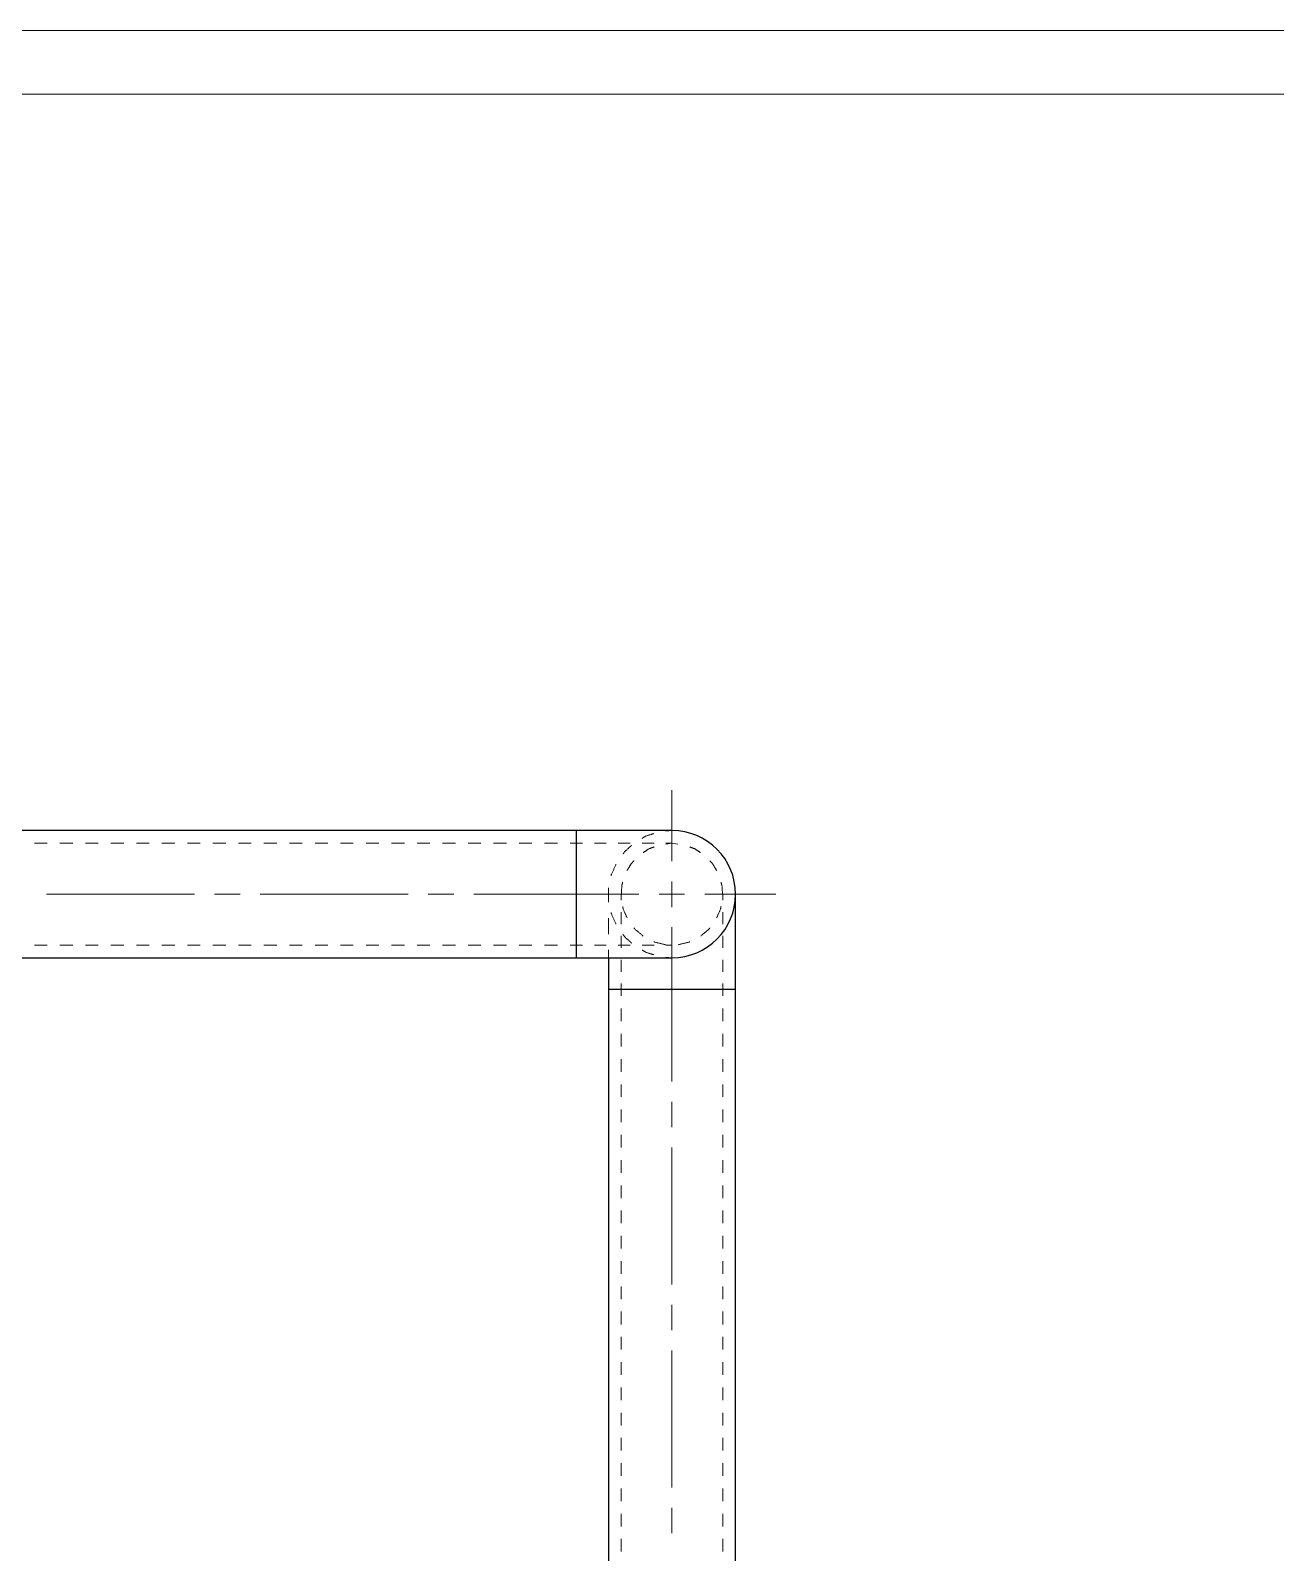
# Model space of a CAD drawing. Header units: millimetres. Extents: x 0 to 420, y 0 to 297.
# Drawn here: x 206 to 303.9, y 177.4 to 297 of the extents above; entities that cross this region are included whole.
import ezdxf

# ---------------------------------------------------------------- set-up
doc = ezdxf.new("R2010")
doc.units = ezdxf.units.MM
doc.layers.add('101', color=7, linetype='Continuous', true_color=0xffffff)

msp = doc.modelspace()

# ---------------------------------------------------------------- linework, layer by layer
at = {"layer": '101', "color": 133, "linetype": 'Continuous', "lineweight": 18}
for p, q in [((420, 297), (0, 297)), ((415, 292), (25, 292))]:
    msp.add_line(p, q, dxfattribs=at)
at = {"layer": '101', "color": 151, "linetype": 'Continuous', "lineweight": 18}
for p, q in [((256.47, 231.7), (256.47, 237.28)), ((256.47, 228.1), (256.47, 230.11)), ((218.92, 229.11), (207.3, 229.11)), ((222.51, 229.11), (220.51, 229.11)), ((235.72, 229.11), (224.1, 229.11)), ((239.31, 229.11), (237.3, 229.11)), ((253.87, 229.11), (248.29, 229.11)), ((255.46, 229.11), (257.47, 229.11)), ((259.06, 229.11), (264.64, 229.11)), ((256.47, 226.52), (256.47, 220.93)), ((256.47, 212.8), (256.47, 210.79)), ((256.47, 209.2), (256.47, 198.43)), ((256.47, 196.84), (256.47, 194.83)), ((256.47, 193.25), (256.47, 182.47)), ((256.47, 180.88), (256.47, 178.88))]:
    msp.add_line(p, q, dxfattribs=at)
at = {"layer": '101', "color": 163, "linetype": 'Continuous', "lineweight": 25}
for p, q in [((248.97, 234.11), (76.47, 234.11)), ((76.47, 224.11), (248.97, 224.11)), ((251.47, 221.61), (251.47, 154.11)), ((261.47, 154.11), (261.47, 221.61))]:
    msp.add_line(p, q, dxfattribs=at)
at = {"layer": '101', "color": 53, "linetype": 'Continuous', "lineweight": 18}
for p, q in [((256.47, 234.11), (255.98, 234.06)), ((207.34, 233.11), (206.34, 233.11)), ((209.35, 233.11), (208.35, 233.11)), ((211.36, 233.11), (210.35, 233.11)), ((213.36, 233.11), (212.36, 233.11)), ((215.37, 233.11), (214.37, 233.11)), ((217.37, 233.11), (216.37, 233.11)), ((219.38, 233.11), (218.38, 233.11)), ((221.39, 233.11), (220.38, 233.11)), ((223.39, 233.11), (222.39, 233.11)), ((225.4, 233.11), (224.39, 233.11)), ((227.4, 233.11), (226.4, 233.11)), ((229.41, 233.11), (228.41, 233.11)), ((231.41, 233.11), (230.41, 233.11)), ((233.42, 233.11), (232.42, 233.11)), ((235.43, 233.11), (234.42, 233.11)), ((237.43, 233.11), (236.43, 233.11)), ((239.44, 233.11), (238.43, 233.11)), ((241.44, 233.11), (240.44, 233.11)), ((243.45, 233.11), (242.45, 233.11)), ((245.46, 233.11), (244.45, 233.11)), ((247.46, 233.11), (246.46, 233.11)), ((248.97, 233.11), (248.46, 233.11)), ((249.43, 233.11), (248.97, 233.11)), ((251.31, 233.11), (250.37, 233.11)), ((256.47, 233.11), (255.99, 233.05)), ((256.94, 233.05), (256.47, 233.11)), ((251.49, 229.6), (251.49, 228.62)), ((206.34, 225.11), (207.34, 225.11)), ((208.35, 225.11), (209.35, 225.11)), ((210.35, 225.11), (211.36, 225.11)), ((212.36, 225.11), (213.36, 225.11)), ((214.37, 225.11), (215.37, 225.11)), ((216.37, 225.11), (217.37, 225.11)), ((218.38, 225.11), (219.38, 225.11)), ((220.38, 225.11), (221.39, 225.11)), ((222.39, 225.11), (223.39, 225.11)), ((224.39, 225.11), (225.4, 225.11)), ((226.4, 225.11), (227.4, 225.11)), ((228.41, 225.11), (229.41, 225.11)), ((230.41, 225.11), (231.41, 225.11)), ((232.42, 225.11), (233.42, 225.11)), ((234.42, 225.11), (235.43, 225.11)), ((236.43, 225.11), (237.43, 225.11)), ((238.43, 225.11), (239.44, 225.11)), ((240.44, 225.11), (241.44, 225.11)), ((242.45, 225.11), (243.45, 225.11)), ((244.45, 225.11), (245.46, 225.11)), ((246.46, 225.11), (247.46, 225.11)), ((248.46, 225.11), (248.97, 225.11)), ((248.97, 225.11), (249.43, 225.11)), ((250.37, 225.11), (251.31, 225.11)), ((251.47, 224.73), (251.47, 224.11)), ((252.47, 223.95), (252.47, 223.01)), ((255.98, 224.16), (256.47, 224.11)), ((260.47, 223.01), (260.47, 223.95)), ((252.47, 222.08), (252.47, 221.61)), ((252.47, 221.61), (252.47, 221.11)), ((260.47, 221.61), (260.47, 222.08)), ((260.47, 221.11), (260.47, 221.61)), ((252.47, 220.12), (252.47, 219.13)), ((260.47, 219.13), (260.47, 220.12)), ((252.47, 218.13), (252.47, 217.14)), ((260.47, 217.14), (260.47, 218.13)), ((252.47, 216.15), (252.47, 215.16)), ((260.47, 215.16), (260.47, 216.15)), ((252.47, 214.16), (252.47, 213.17)), ((260.47, 213.17), (260.47, 214.16)), ((252.47, 212.18), (252.47, 211.19)), ((260.47, 211.19), (260.47, 212.18)), ((252.47, 210.19), (252.47, 209.2)), ((260.47, 209.2), (260.47, 210.19)), ((252.47, 208.21), (252.47, 207.21)), ((260.47, 207.21), (260.47, 208.21)), ((252.47, 206.22), (252.47, 205.23)), ((260.47, 205.23), (260.47, 206.22)), ((252.47, 204.24), (252.47, 203.24)), ((260.47, 203.24), (260.47, 204.24)), ((252.47, 202.25), (252.47, 201.26)), ((260.47, 201.26), (260.47, 202.25)), ((252.47, 200.27), (252.47, 199.27)), ((260.47, 199.27), (260.47, 200.27)), ((252.47, 198.28), (252.47, 197.29)), ((260.47, 197.29), (260.47, 198.28)), ((252.47, 196.3), (252.47, 195.3)), ((260.47, 195.3), (260.47, 196.3)), ((252.47, 194.31), (252.47, 193.32)), ((260.47, 193.32), (260.47, 194.31)), ((252.47, 192.33), (252.47, 191.33)), ((260.47, 191.33), (260.47, 192.33)), ((252.47, 190.34), (252.47, 189.35)), ((260.47, 189.35), (260.47, 190.34)), ((252.47, 188.35), (252.47, 187.36)), ((260.47, 187.36), (260.47, 188.35)), ((252.47, 186.37), (252.47, 185.38)), ((260.47, 185.38), (260.47, 186.37)), ((252.47, 184.38), (252.47, 183.39)), ((260.47, 183.39), (260.47, 184.38)), ((252.47, 182.4), (252.47, 181.41)), ((260.47, 181.41), (260.47, 182.4)), ((252.47, 180.41), (252.47, 179.42)), ((260.47, 179.42), (260.47, 180.41)), ((252.47, 178.43), (252.47, 177.44)), ((260.47, 177.44), (260.47, 178.43))]:
    msp.add_line(p, q, dxfattribs=at)
at = {"layer": '101', "color": 163, "linetype": 'Continuous', "lineweight": 25}
msp.add_arc((256.47, 229.11), 5, 270, 90, dxfattribs=at)
for points, knots in [([(248.97, 224.11), (248.97, 224.22), (248.97, 225.06), (248.97, 225.76), (248.97, 227.56), (248.97, 228.59), (248.97, 230.65), (248.97, 231.61), (248.97, 233.15), (248.97, 233.68), (248.97, 234.11)], [0, 0, 0.010926, 0.095492, 0.165435, 0.345492, 0.447737, 0.654508, 0.75, 0.904508, 0.956772, 1, 1]), ([(256.47, 234.11), (256.35, 234.11), (255.46, 234.11), (253.79, 234.11), (252.72, 234.11), (250.27, 234.11), (248.97, 234.11)], [0, 0, 0.015192, 0.133973, 0.357213, 0.5, 0.826353, 1, 1]), ([(261.47, 221.61), (261.47, 222.91), (261.47, 225.36), (261.47, 227.35), (261.47, 228.66), (261.47, 229.11)], [0, 0, 0.173649, 0.500001, 0.766045, 0.939692, 1, 1]), ([(248.97, 224.11), (250.27, 224.11), (252.72, 224.11), (254.71, 224.11), (255.46, 224.11), (256.35, 224.11), (256.47, 224.11)], [0, 0, 0.173647, 0.5, 0.766045, 0.866027, 0.984808, 1, 1]), ([(261.47, 221.61), (261.03, 221.61), (259.81, 221.61), (258.01, 221.61), (256.99, 221.61), (254.92, 221.61), (253.97, 221.61), (252.42, 221.61), (251.57, 221.61), (251.47, 221.61)], [0, 0, 0.043226, 0.165435, 0.345492, 0.447735, 0.65451, 0.750002, 0.90451, 0.989076, 1, 1])]:
    msp.add_open_spline(points, degree=1, knots=knots, dxfattribs=at)
at = {"layer": '101', "color": 53, "linetype": 'Continuous', "lineweight": 18}
for points, knots in [([(255.02, 233.87), (254.43, 233.68), (254.12, 233.5)], [0, 0, 0.633335, 1, 1]), ([(253.31, 232.96), (252.75, 232.45), (252.62, 232.27)], [0, 0, 0.766671, 1, 1]), ([(255.06, 232.82), (254.67, 232.68), (254.21, 232.38)], [0, 0, 0.425934, 1, 1]), ([(256.47, 233.11), (256.01, 233.11), (256, 233.11)], [0, 0, 0.964898, 1, 1]), ([(258.72, 232.38), (258.26, 232.68), (257.87, 232.82)], [0, 0, 0.574077, 1, 1]), ([(252.07, 231.46), (251.71, 230.65), (251.69, 230.56)], [0, 0, 0.900008, 1, 1]), ([(253.49, 231.74), (253.26, 231.5), (252.94, 230.96)], [0, 0, 0.35185, 1, 1]), ([(259.99, 230.96), (259.67, 231.5), (259.44, 231.74)], [0, 0, 0.64815, 1, 1]), ([(252.6, 230.06), (252.53, 229.8), (252.49, 229.11)], [0, 0, 0.277777, 1, 1]), ([(260.45, 229.11), (260.4, 229.8), (260.33, 230.06)], [0, 0, 0.722228, 1, 1]), ([(251.47, 229.11), (251.47, 228.99), (251.47, 228.48)], [0, 0, 0.185084, 1, 1]), ([(252.47, 229.11), (252.47, 228.99), (252.47, 228.64)], [0, 0, 0.243066, 1, 1]), ([(260.47, 228.64), (260.47, 228.66), (260.47, 229.11)], [0, 0, 0.035058, 1, 1]), ([(251.69, 227.66), (251.71, 227.56), (252.07, 226.76)], [0, 0, 0.099992, 1, 1]), ([(252.6, 228.15), (252.63, 227.96), (252.94, 227.26)], [0, 0, 0.203702, 1, 1]), ([(259.99, 227.26), (260.3, 227.96), (260.33, 228.15)], [0, 0, 0.796298, 1, 1]), ([(253.48, 226.46), (253.56, 226.36), (254.2, 225.82)], [0, 0, 0.129639, 1, 1]), ([(258.73, 225.82), (259.38, 226.36), (259.45, 226.46)], [0, 0, 0.870363, 1, 1]), ([(252.62, 225.95), (252.75, 225.76), (253.31, 225.26)], [0, 0, 0.233329, 1, 1]), ([(255.05, 225.37), (255.1, 225.35), (255.98, 225.14)], [0, 0, 0.055553, 1, 1]), ([(256, 225.11), (256.01, 225.11), (256.47, 225.11)], [0, 0, 0.035102, 1, 1]), ([(256.95, 225.14), (257.83, 225.35), (257.88, 225.37)], [0, 0, 0.944428, 1, 1]), ([(254.12, 224.72), (254.43, 224.54), (255.02, 224.35)], [0, 0, 0.366665, 1, 1])]:
    msp.add_open_spline(points, degree=1, knots=knots, dxfattribs=at)
for points in [[(253.18, 233.11), (252.25, 233.11)], [(255.06, 233.11), (254.12, 233.11)], [(252.47, 227.7), (252.47, 226.76)], [(260.47, 226.76), (260.47, 227.7)], [(251.47, 227.23), (251.47, 225.98)], [(252.25, 225.11), (253.18, 225.11)], [(252.47, 225.83), (252.47, 224.89)], [(254.12, 225.11), (255.06, 225.11)], [(260.47, 224.89), (260.47, 225.83)]]:
    msp.add_open_spline(points, degree=1, dxfattribs=at)
at = {"layer": '101', "color": 151, "linetype": 'Continuous', "lineweight": 18}
for points, knots in [([(252.52, 229.11), (249.34, 229.11), (240.9, 229.11)], [0, 0, 0.273313, 1, 1]), ([(256.47, 225.16), (256.47, 223.57), (256.47, 214.38)], [0, 0, 0.147336, 1, 1])]:
    msp.add_open_spline(points, degree=1, knots=knots, dxfattribs=at)
at = {"layer": '101', "color": 163, "linetype": 'Continuous', "lineweight": 25}
msp.add_open_spline([(251.47, 224.11), (251.47, 221.61)], degree=1, dxfattribs=at)

doc.saveas('drawing.dxf')
